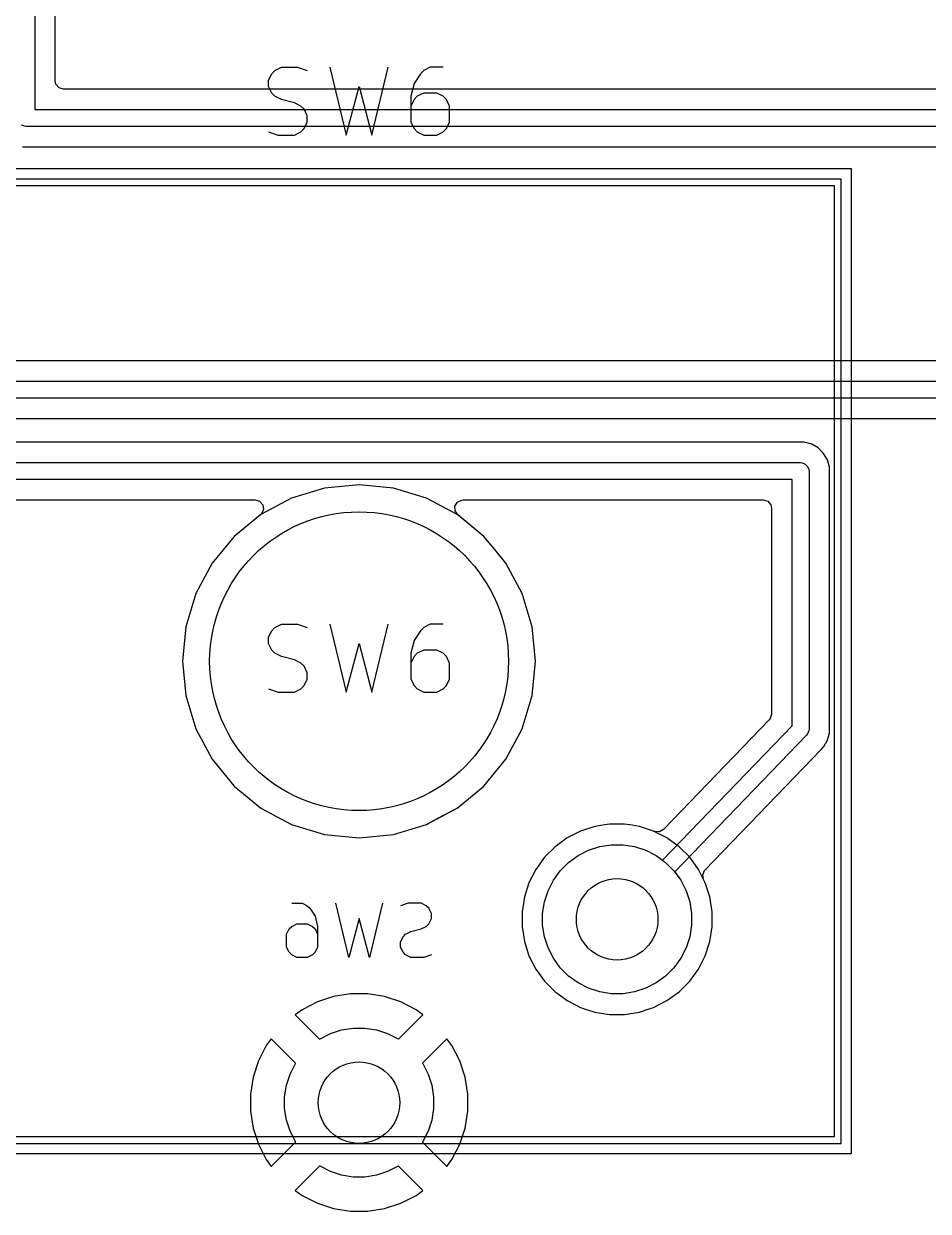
# Model space of a CAD drawing. Extents: x 0 to 96, y -64 to 1.6.
# Drawn here: x 59.06 to 72.38, y -40.1 to -22.61 of the extents above; entities that cross this region are included whole.
import ezdxf

# ---------------------------------------------------------------- set-up
doc = ezdxf.new("R2010")
doc.units = 0
for name, color, linetype in [('BLACK', 7, 'CONTINUOUS'), ('GRAY3', 9, 'CONTINUOUS'), ('LORANGE', 41, 'CONTINUOUS'), ('LYELLOW', 51, 'CONTINUOUS'), ('WHITE', 7, 'CONTINUOUS')]:
    doc.layers.add(name, color=color, linetype=linetype)

msp = doc.modelspace()

# ---------------------------------------------------------------- linework, layer by layer
at = {"layer": 'BLACK', "linetype": 'CONTINUOUS'}
for p, q in [((59.5255, -23.4505), (59.5255, -19.390984)), ((59.225, -19.447), (59.225, -23.875)), ((59.536706, -23.502011), (59.5255, -23.4505)), ((59.582461, -23.554815), (59.536706, -23.502011)), ((59.6495, -23.5745), (59.582461, -23.554815)), ((88.056017, -23.5745), (59.6495, -23.5745)), ((59.225, -23.875), (88, -23.875)), ((59.075614, -24.122598), (59.030554, -24.103934)), ((59.1, -24.125), (59.075614, -24.122598)), ((87.875, -24.125), (59.1, -24.125)), ((59.043982, -24.4255), (87.4505, -24.4255)), ((83.856017, -27.5745), (58.8495, -27.5745)), ((58.425, -27.875), (83.8, -27.875)), ((83.675, -28.125), (58.3, -28.125)), ((58.243982, -28.4255), (83.2505, -28.4255)), ((70.556017, -28.7745), (58.0495, -28.7745)), ((70.556018, -28.7745), (70.556017, -28.7745)), ((70.664237, -28.803497), (70.556018, -28.7745)), ((70.761263, -28.859515), (70.664237, -28.803497)), ((70.840485, -28.938737), (70.761263, -28.859515)), ((70.896503, -29.035763), (70.840485, -28.938737)), ((57.625, -29.075), (70.5, -29.075)), ((70.5, -29.075), (70.524386, -29.077402)), ((70.524386, -29.077402), (70.569446, -29.096066)), ((70.569446, -29.096066), (70.603934, -29.130554)), ((70.603934, -29.130554), (70.622598, -29.175614)), ((70.622598, -29.175614), (70.625, -29.2)), ((70.625, -29.2), (70.625, -33)), ((70.9255, -29.143982), (70.896503, -29.035763)), ((70.9255, -29.143984), (70.9255, -29.143982)), ((70.9255, -32), (70.9255, -29.143984)), ((70.375, -29.325), (57.5, -29.325)), ((70.375, -32.949549), (70.375, -29.325)), ((63.492766, -29.449957), (63.005018, -29.597914)), ((64, -29.4), (63.492766, -29.449957)), ((64.507233, -29.449957), (64, -29.4)), ((64.994981, -29.597914), (64.507233, -29.449957)), ((57.443982, -29.6255), (62.46811, -29.6255)), ((62.46811, -29.6255), (62.535149, -29.645185)), ((62.535149, -29.645185), (62.580904, -29.697989)), ((63.005018, -29.597914), (62.555522, -29.838175)), ((62.580904, -29.697989), (62.590848, -29.767147)), ((65.444477, -29.838175), (64.994981, -29.597914)), ((65.41202, -29.717763), (65.448207, -29.657995)), ((65.413891, -29.787608), (65.41202, -29.717763)), ((65.448207, -29.657995), (65.510963, -29.627279)), ((65.510963, -29.627279), (65.53189, -29.6255)), ((65.53189, -29.6255), (69.9505, -29.6255)), ((69.9505, -29.6255), (70.017539, -29.645185)), ((70.017539, -29.645185), (70.063294, -29.697989)), ((70.063294, -29.697989), (70.0745, -29.7495)), ((62.555515, -29.83818), (62.161521, -30.161521)), ((62.546775, -29.845353), (62.161521, -30.161521)), ((62.561823, -29.830703), (62.546775, -29.845353)), ((62.555522, -29.838175), (62.555515, -29.83818)), ((62.590848, -29.767147), (62.561823, -29.830703)), ((65.453225, -29.845353), (65.413891, -29.787608)), ((65.444481, -29.838178), (65.444477, -29.838175)), ((65.444483, -29.838179), (65.444481, -29.838178)), ((65.457878, -29.849172), (65.444483, -29.838179)), ((65.838478, -30.161521), (65.453225, -29.845353)), ((65.838478, -30.161521), (65.457878, -29.849172)), ((70.0745, -29.7495), (70.0745, -32.778218)), ((62.161521, -30.161521), (61.83818, -30.555515)), ((62.161521, -30.161521), (61.83818, -30.555515)), ((65.998493, -30.356501), (65.838478, -30.161521)), ((65.998493, -30.356501), (65.838478, -30.161521)), ((66.161821, -30.555517), (65.998493, -30.356501)), ((66.161821, -30.555517), (65.998493, -30.356501)), ((61.838175, -30.555522), (61.597914, -31.005018)), ((61.838175, -30.555522), (61.597914, -31.005018)), ((61.83818, -30.555515), (61.838175, -30.555522)), ((61.83818, -30.555515), (61.838175, -30.555522)), ((66.161822, -30.55552), (66.161821, -30.555517)), ((66.161822, -30.55552), (66.161821, -30.555517)), ((66.161824, -30.555522), (66.161822, -30.55552)), ((66.161824, -30.555522), (66.161822, -30.55552)), ((66.402085, -31.005018), (66.161824, -30.555522)), ((66.402085, -31.005018), (66.161824, -30.555522)), ((61.597914, -31.005018), (61.449957, -31.492766)), ((61.597914, -31.005018), (61.449957, -31.492766)), ((66.402085, -31.00502), (66.402085, -31.005018)), ((66.402085, -31.00502), (66.402085, -31.005018)), ((66.402087, -31.005023), (66.402085, -31.00502)), ((66.402087, -31.005023), (66.402085, -31.00502)), ((66.550042, -31.492765), (66.402087, -31.005023)), ((66.550042, -31.492765), (66.402087, -31.005023)), ((61.449957, -31.492766), (61.4, -32)), ((61.449957, -31.492766), (61.4, -32)), ((66.6, -32), (66.550042, -31.492765)), ((66.6, -32), (66.550042, -31.492765)), ((61.4, -32), (61.449957, -32.507233)), ((61.4, -32), (61.449957, -32.507233)), ((66.550042, -32.507235), (66.6, -32)), ((66.550042, -32.507235), (66.6, -32)), ((70.9255, -32.994987), (70.9255, -32)), ((61.449957, -32.507233), (61.597914, -32.994981)), ((61.449957, -32.507233), (61.597914, -32.994981)), ((66.402087, -32.994977), (66.550042, -32.507235)), ((66.402087, -32.994977), (66.550042, -32.507235)), ((70.039761, -32.864291), (68.483711, -34.477972)), ((70.054815, -32.845257), (70.039761, -32.864291)), ((70.0745, -32.778218), (70.054815, -32.845257)), ((61.597914, -32.994981), (61.838175, -33.444477)), ((61.597914, -32.994981), (61.838175, -33.444477)), ((66.161821, -33.444483), (66.402087, -32.994977)), ((66.161821, -33.444483), (66.386278, -33.024553)), ((66.386278, -33.024553), (66.402085, -32.994981)), ((66.402085, -32.99498), (66.402087, -32.994977)), ((66.402085, -32.994981), (66.402085, -32.99498)), ((68.466487, -34.928747), (70.375, -32.949549)), ((70.613695, -33.045878), (70.605179, -33.067546)), ((70.622598, -33.024386), (70.613695, -33.045878)), ((70.622749, -33.022843), (70.622598, -33.024386)), ((70.623021, -33.022154), (70.622749, -33.022843)), ((70.625, -33), (70.622989, -33.020412)), ((70.622989, -33.020412), (70.623021, -33.022154)), ((70.92552, -32.99724), (70.9255, -32.994987)), ((70.9255, -33.052088), (70.926448, -33.048274)), ((70.926448, -33.048274), (70.92552, -32.99724)), ((70.58998, -33.086767), (68.647653, -35.101031)), ((70.602703, -33.070676), (70.58998, -33.086767)), ((70.603934, -33.069446), (70.602703, -33.070676)), ((70.604217, -33.068762), (70.603934, -33.069446)), ((70.605179, -33.067546), (70.604217, -33.068762)), ((70.845178, -33.25503), (70.869885, -33.210378)), ((70.869885, -33.210378), (70.870981, -33.208441)), ((70.870981, -33.208441), (70.896503, -33.164237)), ((70.896503, -33.164237), (70.896506, -33.164223)), ((70.896506, -33.164223), (70.897041, -33.162935)), ((70.897041, -33.162935), (70.897052, -33.162911)), ((70.897052, -33.162911), (70.898395, -33.159668)), ((70.898395, -33.159668), (70.898421, -33.159605)), ((70.898421, -33.159605), (70.898714, -33.158895)), ((70.898714, -33.158895), (70.898906, -33.158314)), ((70.898906, -33.158314), (70.899415, -33.157015)), ((70.899415, -33.157015), (70.899423, -33.157002)), ((70.899423, -33.157002), (70.912002, -33.106391)), ((70.912002, -33.106391), (70.9255, -33.056018)), ((70.9255, -33.056018), (70.9255, -33.052088)), ((69.094104, -35.070958), (70.803598, -33.298149)), ((70.803598, -33.298149), (70.840485, -33.261263)), ((70.840485, -33.261263), (70.84245, -33.257858)), ((70.84245, -33.257858), (70.845178, -33.25503)), ((61.838175, -33.444477), (61.83818, -33.444484)), ((61.838175, -33.444477), (61.83818, -33.444484)), ((61.83818, -33.444484), (62.161521, -33.838478)), ((61.83818, -33.444484), (62.161521, -33.838478)), ((65.838478, -33.838478), (66.161821, -33.444483)), ((65.838478, -33.838478), (66.161821, -33.444483)), ((62.161521, -33.838478), (62.435697, -34.063487)), ((62.161521, -33.838478), (62.435697, -34.063487)), ((65.444483, -34.161821), (65.838478, -33.838478)), ((65.444483, -34.161821), (65.838478, -33.838478)), ((62.435697, -34.063487), (62.555517, -34.161821)), ((62.435697, -34.063487), (62.555517, -34.161821)), ((62.555517, -34.161821), (62.55552, -34.161822)), ((62.555517, -34.161821), (62.55552, -34.161822)), ((62.55552, -34.161822), (62.555522, -34.161824)), ((62.55552, -34.161822), (62.555522, -34.161824)), ((62.555522, -34.161824), (63.005018, -34.402085)), ((62.555522, -34.161824), (63.005018, -34.402085)), ((64.994977, -34.402087), (65.444483, -34.161821)), ((65.018109, -34.389723), (65.245604, -34.268124)), ((65.245604, -34.268124), (65.444483, -34.161821)), ((63.005018, -34.402085), (63.00502, -34.402085)), ((63.005018, -34.402085), (63.00502, -34.402085)), ((63.00502, -34.402085), (63.005023, -34.402087)), ((63.00502, -34.402085), (63.005023, -34.402087)), ((63.005023, -34.402087), (63.492765, -34.550042)), ((63.005023, -34.402087), (63.492765, -34.550042)), ((64.507235, -34.550042), (64.994977, -34.402087)), ((64.507235, -34.550042), (64.994977, -34.402087)), ((64.994977, -34.402087), (65.018109, -34.389723)), ((67.472047, -34.433985), (67.262396, -34.502103)), ((67.472047, -34.433985), (67.262396, -34.502103)), ((67.617201, -34.410995), (67.472047, -34.433985)), ((67.617201, -34.410995), (67.472047, -34.433985)), ((67.689778, -34.3995), (67.617201, -34.410995)), ((67.689778, -34.3995), (67.617201, -34.410995)), ((67.910222, -34.3995), (67.689778, -34.3995)), ((67.910222, -34.3995), (67.689778, -34.3995)), ((68.019086, -34.416742), (67.910222, -34.3995)), ((68.019086, -34.416742), (67.910222, -34.3995)), ((68.127952, -34.433985), (68.019086, -34.416742)), ((68.127952, -34.433985), (68.019086, -34.416742)), ((68.337603, -34.502103), (68.127952, -34.433985)), ((68.337603, -34.502103), (68.127952, -34.433985)), ((63.492765, -34.550042), (64, -34.6)), ((63.492765, -34.550042), (64, -34.6)), ((64, -34.6), (64.507235, -34.550042)), ((64, -34.6), (64.507235, -34.550042)), ((67.065974, -34.602187), (66.887641, -34.731752)), ((67.065974, -34.602187), (66.887641, -34.731752)), ((67.262393, -34.502104), (67.065974, -34.602187)), ((67.262393, -34.502104), (67.065974, -34.602187)), ((67.262396, -34.502103), (67.262393, -34.502104)), ((67.262396, -34.502103), (67.262393, -34.502104)), ((68.337618, -34.502109), (68.337603, -34.502103)), ((68.337606, -34.502104), (68.337603, -34.502103)), ((68.431687, -34.550042), (68.337606, -34.502104)), ((68.338166, -34.502389), (68.337618, -34.502109)), ((68.353236, -34.508849), (68.338166, -34.502389)), ((68.423006, -34.512566), (68.353236, -34.508849)), ((68.483711, -34.477972), (68.423006, -34.512566)), ((68.534022, -34.602185), (68.431687, -34.550042)), ((68.534024, -34.602186), (68.534022, -34.602185)), ((68.534025, -34.602187), (68.534024, -34.602186)), ((68.712358, -34.731752), (68.534025, -34.602187)), ((66.887636, -34.731756), (66.731756, -34.887636)), ((66.887636, -34.731756), (66.731756, -34.887636)), ((66.887641, -34.731752), (66.887636, -34.731756)), ((66.887641, -34.731752), (66.887636, -34.731756)), ((67.225252, -34.862096), (67.379048, -34.783733)), ((67.225252, -34.862096), (67.379048, -34.783733)), ((67.379048, -34.783733), (67.54321, -34.730393)), ((67.379048, -34.783733), (67.54321, -34.730393)), ((67.54321, -34.730393), (67.713695, -34.703391)), ((67.54321, -34.730393), (67.713695, -34.703391)), ((67.713695, -34.703391), (67.886305, -34.703391)), ((67.713695, -34.703391), (67.886305, -34.703391)), ((67.886305, -34.703391), (68.05679, -34.730393)), ((67.886305, -34.703391), (68.05679, -34.730393)), ((68.05679, -34.730393), (68.220952, -34.783733)), ((68.05679, -34.730393), (68.220952, -34.783733)), ((68.220952, -34.783733), (68.374748, -34.862096)), ((68.220952, -34.783733), (68.374748, -34.862096)), ((68.712363, -34.731756), (68.712358, -34.731752)), ((68.868243, -34.887636), (68.712363, -34.731756)), ((66.731752, -34.887641), (66.602187, -35.065974)), ((66.731752, -34.887641), (66.602187, -35.065974)), ((66.731756, -34.887636), (66.731752, -34.887641)), ((66.731756, -34.887636), (66.731752, -34.887641)), ((66.963553, -35.085607), (67.085607, -34.963553)), ((66.963553, -35.085607), (67.085607, -34.963553)), ((67.085607, -34.963553), (67.225252, -34.862096)), ((67.085607, -34.963553), (67.225252, -34.862096)), ((68.374748, -34.862096), (68.466487, -34.928747)), ((68.374748, -34.862096), (68.514393, -34.963553)), ((68.514393, -34.963553), (68.636447, -35.085607)), ((68.868247, -34.887641), (68.868243, -34.887636)), ((68.918209, -34.956409), (68.868247, -34.887641)), ((68.997815, -35.065978), (68.918209, -34.956409)), ((66.602187, -35.065974), (66.502104, -35.262393)), ((66.602187, -35.065974), (66.502104, -35.262393)), ((66.862096, -35.225252), (66.963553, -35.085607)), ((66.862096, -35.225252), (66.963553, -35.085607)), ((68.636447, -35.085607), (68.737904, -35.225252)), ((68.647653, -35.101031), (68.737904, -35.225252)), ((69.063237, -35.194375), (68.997815, -35.065978)), ((69.059992, -35.144648), (69.086268, -35.079907)), ((69.072887, -35.213315), (69.059992, -35.144648)), ((69.086268, -35.079907), (69.094104, -35.070958)), ((66.502103, -35.262396), (66.433985, -35.472047)), ((66.502103, -35.262396), (66.433985, -35.472047)), ((66.502104, -35.262393), (66.502103, -35.262396)), ((66.502104, -35.262393), (66.502103, -35.262396)), ((66.783733, -35.379048), (66.862096, -35.225252)), ((66.783733, -35.379048), (66.862096, -35.225252)), ((68.737904, -35.225252), (68.816267, -35.379048)), ((68.737904, -35.225252), (68.816267, -35.379048)), ((69.097895, -35.262393), (69.063237, -35.194375)), ((69.097895, -35.262394), (69.072887, -35.213315)), ((69.097895, -35.262394), (69.097895, -35.262393)), ((69.166015, -35.472049), (69.097895, -35.262394)), ((69.166015, -35.472049), (69.097895, -35.262394)), ((66.433985, -35.472047), (66.3995, -35.689778)), ((66.433985, -35.472047), (66.3995, -35.689778)), ((66.730393, -35.54321), (66.783733, -35.379048)), ((66.730393, -35.54321), (66.783733, -35.379048)), ((68.816267, -35.379048), (68.869607, -35.54321)), ((68.816267, -35.379048), (68.869607, -35.54321)), ((69.2005, -35.689778), (69.166015, -35.472049)), ((69.2005, -35.689778), (69.166015, -35.472049)), ((66.703391, -35.713695), (66.730393, -35.54321)), ((66.703391, -35.713695), (66.730393, -35.54321)), ((68.869607, -35.54321), (68.896609, -35.713695)), ((68.869607, -35.54321), (68.896609, -35.713695)), ((66.3995, -35.689778), (66.3995, -35.910221)), ((66.3995, -35.689778), (66.3995, -35.910221)), ((66.703391, -35.886305), (66.703391, -35.713695)), ((66.703391, -35.886305), (66.703391, -35.713695)), ((68.896609, -35.713695), (68.896609, -35.886305)), ((68.896609, -35.713695), (68.896609, -35.886305)), ((69.2005, -35.910222), (69.2005, -35.689778)), ((69.2005, -35.910222), (69.2005, -35.689778)), ((66.3995, -35.910221), (66.433985, -36.127952)), ((66.3995, -35.910221), (66.433985, -36.127952)), ((66.730393, -36.05679), (66.703391, -35.886305)), ((66.730393, -36.05679), (66.703391, -35.886305)), ((68.896609, -35.886305), (68.869607, -36.05679)), ((68.896609, -35.886305), (68.869607, -36.05679)), ((69.166015, -36.127951), (69.2005, -35.910222)), ((69.166015, -36.127951), (69.2005, -35.910222)), ((66.433985, -36.127952), (66.502103, -36.337603)), ((66.433985, -36.127952), (66.502103, -36.337603)), ((66.783733, -36.220952), (66.730393, -36.05679)), ((66.783733, -36.220952), (66.730393, -36.05679)), ((68.869607, -36.05679), (68.816267, -36.220952)), ((68.869607, -36.05679), (68.816267, -36.220952)), ((69.097895, -36.337606), (69.166015, -36.127951)), ((69.097895, -36.337606), (69.166015, -36.127951)), ((66.502103, -36.337603), (66.502104, -36.337606)), ((66.502103, -36.337603), (66.502104, -36.337606)), ((66.502104, -36.337606), (66.602187, -36.534025)), ((66.502104, -36.337606), (66.602187, -36.534025)), ((66.862096, -36.374748), (66.783733, -36.220952)), ((66.862096, -36.374748), (66.783733, -36.220952)), ((68.816267, -36.220952), (68.737904, -36.374748)), ((68.816267, -36.220952), (68.737904, -36.374748)), ((68.997815, -36.534022), (69.097895, -36.337606)), ((68.997815, -36.534022), (69.097895, -36.337606)), ((66.602187, -36.534025), (66.731752, -36.712358)), ((66.602187, -36.534025), (66.731752, -36.712358)), ((66.963553, -36.514393), (66.862096, -36.374748)), ((66.963553, -36.514393), (66.862096, -36.374748)), ((67.085607, -36.636447), (66.963553, -36.514393)), ((67.085607, -36.636447), (66.963553, -36.514393)), ((68.636447, -36.514393), (68.514393, -36.636447)), ((68.636447, -36.514393), (68.514393, -36.636447)), ((68.737904, -36.374748), (68.636447, -36.514393)), ((68.737904, -36.374748), (68.636447, -36.514393)), ((68.868242, -36.712365), (68.997815, -36.534022)), ((68.868242, -36.712365), (68.997815, -36.534022)), ((66.731752, -36.712358), (66.731756, -36.712363)), ((66.731752, -36.712358), (66.731756, -36.712363)), ((66.731756, -36.712363), (66.887636, -36.868243)), ((66.731756, -36.712363), (66.887636, -36.868243)), ((67.225252, -36.737904), (67.085607, -36.636447)), ((67.225252, -36.737904), (67.085607, -36.636447)), ((68.514393, -36.636447), (68.374748, -36.737904)), ((68.514393, -36.636447), (68.374748, -36.737904)), ((68.712365, -36.868242), (68.868242, -36.712365)), ((68.712365, -36.868242), (68.868242, -36.712365)), ((66.887636, -36.868243), (66.887641, -36.868247)), ((66.887636, -36.868243), (66.887641, -36.868247)), ((66.887641, -36.868247), (66.931346, -36.9)), ((66.887641, -36.868247), (66.931346, -36.9)), ((67.379048, -36.816267), (67.225252, -36.737904)), ((67.379048, -36.816267), (67.225252, -36.737904)), ((67.54321, -36.869607), (67.379048, -36.816267)), ((67.54321, -36.869607), (67.379048, -36.816267)), ((67.713695, -36.896609), (67.54321, -36.869607)), ((67.713695, -36.896609), (67.54321, -36.869607)), ((67.886305, -36.896609), (67.713695, -36.896609)), ((67.886305, -36.896609), (67.713695, -36.896609)), ((68.05679, -36.869607), (67.886305, -36.896609)), ((68.05679, -36.869607), (67.886305, -36.896609)), ((68.220952, -36.816267), (68.05679, -36.869607)), ((68.220952, -36.816267), (68.05679, -36.869607)), ((68.374748, -36.737904), (68.220952, -36.816267)), ((68.374748, -36.737904), (68.220952, -36.816267)), ((68.534022, -36.997815), (68.712365, -36.868242)), ((68.534022, -36.997815), (68.712365, -36.868242)), ((63.385815, -37.017219), (63.161413, -37.131559)), ((63.385815, -37.017219), (63.161413, -37.131559)), ((63.62533, -36.939397), (63.385815, -37.017219)), ((63.62533, -36.939397), (63.385815, -37.017219)), ((63.874072, -36.9), (63.62533, -36.939397)), ((63.874072, -36.9), (63.62533, -36.939397)), ((64.125928, -36.9), (63.874072, -36.9)), ((64.125928, -36.9), (63.874072, -36.9)), ((64.374669, -36.939397), (64.125928, -36.9)), ((64.374669, -36.939397), (64.125928, -36.9)), ((64.614184, -37.017219), (64.374669, -36.939397)), ((64.614184, -37.017219), (64.374669, -36.939397)), ((64.838583, -37.131557), (64.614184, -37.017219)), ((64.838583, -37.131557), (64.614184, -37.017219)), ((66.931346, -36.9), (67.065978, -36.997815)), ((66.931346, -36.9), (67.065978, -36.997815)), ((67.065978, -36.997815), (67.194375, -37.063237)), ((67.065978, -36.997815), (67.194375, -37.063237)), ((67.194375, -37.063237), (67.262393, -37.097895)), ((67.194375, -37.063237), (67.262393, -37.097895)), ((68.337606, -37.097895), (68.534022, -36.997815)), ((68.337606, -37.097895), (68.534022, -36.997815)), ((63.059301, -37.205747), (63.0593, -37.205748)), ((63.059301, -37.205747), (63.0593, -37.205748)), ((63.0593, -37.205748), (63.419689, -37.566137)), ((63.0593, -37.205748), (63.419689, -37.566137)), ((63.161413, -37.131559), (63.059301, -37.205747)), ((63.161413, -37.131559), (63.059301, -37.205747)), ((64.580309, -37.566136), (64.940698, -37.205748)), ((64.580309, -37.566136), (64.940698, -37.205748)), ((64.940698, -37.205748), (64.838583, -37.131557)), ((64.940698, -37.205748), (64.838583, -37.131557)), ((67.262393, -37.097895), (67.262396, -37.097896)), ((67.262393, -37.097895), (67.262396, -37.097896)), ((67.262396, -37.097896), (67.365997, -37.131557)), ((67.262396, -37.097896), (67.365997, -37.131557)), ((67.365997, -37.131557), (67.472049, -37.166015)), ((67.365997, -37.131557), (67.472049, -37.166015)), ((67.472049, -37.166015), (67.689778, -37.2005)), ((67.472049, -37.166015), (67.689778, -37.2005)), ((67.689778, -37.2005), (67.689779, -37.2005)), ((67.689778, -37.2005), (67.689779, -37.2005)), ((67.689779, -37.2005), (67.910221, -37.2005)), ((67.689779, -37.2005), (67.910221, -37.2005)), ((67.910221, -37.2005), (67.910222, -37.2005)), ((67.910221, -37.2005), (67.910222, -37.2005)), ((67.910222, -37.2005), (68.127951, -37.166015)), ((67.910222, -37.2005), (68.127951, -37.166015)), ((68.127951, -37.166015), (68.188783, -37.146249)), ((68.127951, -37.166015), (68.188783, -37.146249)), ((68.188783, -37.146249), (68.223171, -37.135077)), ((68.188783, -37.146249), (68.223171, -37.135077)), ((68.223171, -37.135077), (68.337603, -37.097896)), ((68.223171, -37.135077), (68.337603, -37.097896)), ((68.337603, -37.097896), (68.337606, -37.097895)), ((68.337603, -37.097896), (68.337606, -37.097895)), ((63.74321, -37.430393), (63.913695, -37.403391)), ((63.74321, -37.430393), (63.913695, -37.403391)), ((63.913695, -37.403391), (64.086305, -37.403391)), ((63.913695, -37.403391), (64.086305, -37.403391)), ((64.086305, -37.403391), (64.25679, -37.430393)), ((64.086305, -37.403391), (64.25679, -37.430393)), ((62.705747, -37.559301), (62.631559, -37.661413)), ((62.705747, -37.559301), (62.631559, -37.661413)), ((62.705748, -37.5593), (62.705747, -37.559301)), ((62.705748, -37.5593), (62.705747, -37.559301)), ((63.066137, -37.919689), (62.705748, -37.5593)), ((63.066137, -37.919689), (62.705748, -37.5593)), ((63.419689, -37.566137), (63.425252, -37.562096)), ((63.419689, -37.566137), (63.425252, -37.562096)), ((63.425252, -37.562096), (63.579048, -37.483733)), ((63.425252, -37.562096), (63.579048, -37.483733)), ((63.579048, -37.483733), (63.74321, -37.430393)), ((63.579048, -37.483733), (63.74321, -37.430393)), ((64.25679, -37.430393), (64.420952, -37.483733)), ((64.25679, -37.430393), (64.420952, -37.483733)), ((64.420952, -37.483733), (64.574748, -37.562096)), ((64.420952, -37.483733), (64.574748, -37.562096)), ((64.574748, -37.562096), (64.580309, -37.566136)), ((64.574748, -37.562096), (64.580309, -37.566136)), ((65.29425, -37.5593), (64.933861, -37.919688)), ((65.29425, -37.5593), (64.933861, -37.919688)), ((65.29425, -37.559301), (65.29425, -37.5593)), ((65.29425, -37.559301), (65.29425, -37.5593)), ((65.368442, -37.661416), (65.29425, -37.559301)), ((65.368442, -37.661416), (65.29425, -37.559301)), ((62.631559, -37.661413), (62.517219, -37.885815)), ((62.631559, -37.661413), (62.517219, -37.885815)), ((65.48278, -37.885815), (65.368442, -37.661416)), ((65.48278, -37.885815), (65.368442, -37.661416)), ((62.517219, -37.885815), (62.439397, -38.12533)), ((62.517219, -37.885815), (62.439397, -38.12533)), ((62.983733, -38.079048), (63.062096, -37.925252)), ((62.983733, -38.079048), (63.062096, -37.925252)), ((63.062096, -37.925252), (63.066137, -37.919689)), ((63.062096, -37.925252), (63.066137, -37.919689)), ((64.933861, -37.919688), (64.937904, -37.925252)), ((64.933861, -37.919688), (64.937904, -37.925252)), ((64.937904, -37.925252), (65.016267, -38.079048)), ((64.937904, -37.925252), (65.016267, -38.079048)), ((65.560602, -38.12533), (65.48278, -37.885815)), ((65.560602, -38.12533), (65.48278, -37.885815)), ((62.930393, -38.24321), (62.983733, -38.079048)), ((62.930393, -38.24321), (62.983733, -38.079048)), ((65.016267, -38.079048), (65.069607, -38.24321)), ((65.016267, -38.079048), (65.069607, -38.24321)), ((62.439397, -38.12533), (62.4, -38.374071)), ((62.439397, -38.12533), (62.4, -38.374071)), ((62.903391, -38.413695), (62.930393, -38.24321)), ((62.903391, -38.413695), (62.930393, -38.24321)), ((65.069607, -38.24321), (65.096609, -38.413695)), ((65.069607, -38.24321), (65.096609, -38.413695)), ((65.6, -38.374071), (65.560602, -38.12533)), ((65.6, -38.374071), (65.560602, -38.12533)), ((62.4, -38.374071), (62.4, -38.625928)), ((62.4, -38.374071), (62.4, -38.625928)), ((62.903391, -38.586305), (62.903391, -38.413695)), ((62.903391, -38.586305), (62.903391, -38.413695)), ((65.096609, -38.413695), (65.096609, -38.586305)), ((65.096609, -38.413695), (65.096609, -38.586305)), ((65.6, -38.625928), (65.6, -38.374071)), ((65.6, -38.625928), (65.6, -38.374071)), ((62.4, -38.625928), (62.439397, -38.874669)), ((62.4, -38.625928), (62.439397, -38.874669)), ((62.930393, -38.75679), (62.903391, -38.586305)), ((62.930393, -38.75679), (62.903391, -38.586305)), ((65.096609, -38.586305), (65.069607, -38.75679)), ((65.096609, -38.586305), (65.069607, -38.75679)), ((65.560602, -38.874669), (65.6, -38.625928)), ((65.560602, -38.874669), (65.6, -38.625928)), ((62.983733, -38.920952), (62.930393, -38.75679)), ((62.983733, -38.920952), (62.930393, -38.75679)), ((65.069607, -38.75679), (65.016267, -38.920952)), ((65.069607, -38.75679), (65.016267, -38.920952)), ((62.439397, -38.874669), (62.517219, -39.114184)), ((62.439397, -38.874669), (62.517219, -39.114184)), ((63.062096, -39.074748), (62.983733, -38.920952)), ((63.062096, -39.074748), (62.983733, -38.920952)), ((65.016267, -38.920952), (64.937904, -39.074748)), ((65.016267, -38.920952), (64.937904, -39.074748)), ((65.48278, -39.114184), (65.560602, -38.874669)), ((65.48278, -39.114184), (65.560602, -38.874669)), ((62.517219, -39.114184), (62.631557, -39.338583)), ((62.517219, -39.114184), (62.631557, -39.338583)), ((62.705748, -39.440698), (63.066136, -39.080309)), ((62.705748, -39.440698), (63.066136, -39.080309)), ((63.066136, -39.080309), (63.062096, -39.074748)), ((63.066136, -39.080309), (63.062096, -39.074748)), ((64.937904, -39.074748), (64.933862, -39.08031)), ((64.937904, -39.074748), (64.933862, -39.08031)), ((64.933862, -39.08031), (65.29425, -39.440698)), ((64.933862, -39.08031), (65.29425, -39.440698)), ((65.368446, -39.338575), (65.48278, -39.114184)), ((65.368446, -39.338575), (65.48278, -39.114184)), ((62.631557, -39.338583), (62.705748, -39.440697)), ((62.631557, -39.338583), (62.705748, -39.440697)), ((65.29425, -39.440697), (65.368442, -39.338581)), ((65.29425, -39.440697), (65.368442, -39.338581)), ((65.368442, -39.338581), (65.368446, -39.338575)), ((65.368442, -39.338581), (65.368446, -39.338575)), ((62.705748, -39.440697), (62.705748, -39.440698)), ((62.705748, -39.440697), (62.705748, -39.440698)), ((63.419688, -39.433862), (63.0593, -39.79425)), ((63.419688, -39.433862), (63.0593, -39.79425)), ((63.425252, -39.437904), (63.419688, -39.433862)), ((63.425252, -39.437904), (63.419688, -39.433862)), ((63.579048, -39.516267), (63.425252, -39.437904)), ((63.579048, -39.516267), (63.425252, -39.437904)), ((63.74321, -39.569607), (63.579048, -39.516267)), ((63.74321, -39.569607), (63.579048, -39.516267)), ((64.420952, -39.516267), (64.25679, -39.569607)), ((64.420952, -39.516267), (64.25679, -39.569607)), ((64.574748, -39.437904), (64.420952, -39.516267)), ((64.574748, -39.437904), (64.420952, -39.516267)), ((64.58031, -39.433862), (64.574748, -39.437904)), ((64.58031, -39.433862), (64.574748, -39.437904)), ((64.940698, -39.79425), (64.58031, -39.433862)), ((64.940698, -39.79425), (64.58031, -39.433862)), ((65.29425, -39.440698), (65.29425, -39.440697)), ((65.29425, -39.440698), (65.29425, -39.440697)), ((63.913695, -39.596609), (63.74321, -39.569607)), ((63.913695, -39.596609), (63.74321, -39.569607)), ((64.086305, -39.596609), (63.913695, -39.596609)), ((64.086305, -39.596609), (63.913695, -39.596609)), ((64.25679, -39.569607), (64.086305, -39.596609)), ((64.25679, -39.569607), (64.086305, -39.596609)), ((63.0593, -39.79425), (63.161416, -39.868442)), ((63.0593, -39.79425), (63.161416, -39.868442)), ((63.161416, -39.868442), (63.385815, -39.98278)), ((63.161416, -39.868442), (63.385815, -39.98278)), ((64.614184, -39.98278), (64.838575, -39.868446)), ((64.614184, -39.98278), (64.838575, -39.868446)), ((64.838575, -39.868446), (64.838581, -39.868442)), ((64.838575, -39.868446), (64.838581, -39.868442)), ((64.838581, -39.868442), (64.940697, -39.79425)), ((64.838581, -39.868442), (64.940697, -39.79425)), ((64.940697, -39.79425), (64.940698, -39.79425)), ((64.940697, -39.79425), (64.940698, -39.79425)), ((63.385815, -39.98278), (63.62533, -40.060602)), ((63.385815, -39.98278), (63.62533, -40.060602)), ((64.374669, -40.060602), (64.614184, -39.98278)), ((64.374669, -40.060602), (64.614184, -39.98278)), ((63.62533, -40.060602), (63.874072, -40.1)), ((63.62533, -40.060602), (63.874072, -40.1)), ((63.874072, -40.1), (64.125928, -40.1)), ((63.874072, -40.1), (64.125928, -40.1)), ((64.125928, -40.1), (64.374669, -40.060602)), ((64.125928, -40.1), (64.374669, -40.060602))]:
    msp.add_line(p, q, dxfattribs=at)
at = {"layer": 'BLACK'}
for centre, radius in [((64, -32), 2.2), ((64, -32), 2.2), ((67.8, -35.8), 0.6), ((67.8, -35.8), 0.6), ((64, -38.5), 0.6), ((64, -38.5), 0.6)]:
    msp.add_circle(centre, radius, dxfattribs=at)
at = {"layer": 'GRAY3', "linetype": 'CONTINUOUS'}
for p, q in [((71, -25), (57, -25)), ((71, -39), (71, -25)), ((62.761905, -31.502438), (62.857143, -31.454819)), ((62.857143, -31.454819), (63.095238, -31.454819)), ((63.095238, -31.454819), (63.238095, -31.502438)), ((63.571429, -31.454819), (63.809524, -32.454819)), ((64.190476, -32.454819), (64.428572, -31.454819)), ((65.047619, -31.454819), (64.952381, -31.502438)), ((65.238095, -31.454819), (65.047619, -31.454819)), ((62.666667, -31.645295), (62.714286, -31.550057)), ((62.666667, -31.740533), (62.666667, -31.645295)), ((62.714286, -31.550057), (62.761905, -31.502438)), ((64.904762, -31.550057), (64.809524, -31.692914)), ((64.952381, -31.502438), (64.904762, -31.550057)), ((62.714286, -31.835771), (62.666667, -31.740533)), ((63.809524, -32.454819), (64, -31.740533)), ((64, -31.740533), (64.190476, -32.454819)), ((64.809524, -31.692914), (64.761905, -31.88339)), ((62.761905, -31.88339), (62.714286, -31.835771)), ((62.857143, -31.931009), (62.761905, -31.88339)), ((63.047619, -31.978628), (62.857143, -31.931009)), ((63.142857, -32.026247), (63.047619, -31.978628)), ((64.761905, -31.88339), (64.761905, -32.264342)), ((64.809524, -31.931009), (64.761905, -32.026247)), ((64.857143, -31.88339), (64.809524, -31.931009)), ((64.952381, -31.835771), (64.857143, -31.88339)), ((65.142857, -31.835771), (64.952381, -31.835771)), ((65.238095, -31.88339), (65.142857, -31.835771)), ((65.285714, -31.931009), (65.238095, -31.88339)), ((65.333333, -32.026247), (65.285714, -31.931009)), ((63.190476, -32.073866), (63.142857, -32.026247)), ((63.238095, -32.169104), (63.190476, -32.073866)), ((63.238095, -32.264342), (63.238095, -32.169104)), ((65.333333, -32.264342), (65.333333, -32.026247)), ((63.190476, -32.35958), (63.238095, -32.264342)), ((64.761905, -32.264342), (64.809524, -32.35958)), ((65.285714, -32.35958), (65.333333, -32.264342)), ((62.666667, -32.4072), (62.809524, -32.454819)), ((62.809524, -32.454819), (63.047619, -32.454819)), ((63.047619, -32.454819), (63.142857, -32.4072)), ((63.142857, -32.4072), (63.190476, -32.35958)), ((64.809524, -32.35958), (64.857143, -32.4072)), ((64.857143, -32.4072), (64.952381, -32.454819)), ((64.952381, -32.454819), (65.142857, -32.454819)), ((65.142857, -32.454819), (65.238095, -32.4072)), ((65.238095, -32.4072), (65.285714, -32.35958)), ((57, -39), (71, -39))]:
    msp.add_line(p, q, dxfattribs=at)
at = {"layer": 'LORANGE', "linetype": 'CONTINUOUS'}
for p, q in [((63.009523, -35.562295), (63.161904, -35.562295)), ((63.161904, -35.562295), (63.238095, -35.60039)), ((63.238095, -35.60039), (63.27619, -35.638485)), ((63.27619, -35.638485), (63.35238, -35.752771)), ((63.847619, -36.362295), (63.657143, -35.562295)), ((64.342857, -35.562295), (64.152381, -36.362295)), ((64.723809, -35.562295), (64.609524, -35.60039)), ((64.914286, -35.562295), (64.723809, -35.562295)), ((64.990476, -35.60039), (64.914286, -35.562295)), ((65.028571, -35.638485), (64.990476, -35.60039)), ((65.066667, -35.714676), (65.028571, -35.638485)), ((63.35238, -35.752771), (63.390476, -35.905152)), ((64, -35.790866), (63.847619, -36.362295)), ((64.152381, -36.362295), (64, -35.790866)), ((65.028571, -35.867057), (65.066667, -35.790866)), ((65.066667, -35.790866), (65.066667, -35.714676)), ((62.933333, -36.019438), (62.971428, -35.943247)), ((62.933333, -36.209914), (62.933333, -36.019438)), ((62.971428, -35.943247), (63.009523, -35.905152)), ((63.009523, -35.905152), (63.085714, -35.867057)), ((63.085714, -35.867057), (63.238095, -35.867057)), ((63.238095, -35.867057), (63.314285, -35.905152)), ((63.314285, -35.905152), (63.35238, -35.943247)), ((63.35238, -35.943247), (63.390476, -36.019438)), ((63.390476, -35.905152), (63.390476, -36.209914)), ((64.647619, -36.057533), (64.685714, -36.019438)), ((64.685714, -36.019438), (64.761905, -35.981342)), ((64.761905, -35.981342), (64.914286, -35.943247)), ((64.914286, -35.943247), (64.990476, -35.905152)), ((64.990476, -35.905152), (65.028571, -35.867057)), ((64.609524, -36.133723), (64.647619, -36.057533)), ((64.609524, -36.209914), (64.609524, -36.133723)), ((62.971428, -36.286104), (62.933333, -36.209914)), ((63.009523, -36.3242), (62.971428, -36.286104)), ((63.085714, -36.362295), (63.009523, -36.3242)), ((63.238095, -36.362295), (63.085714, -36.362295)), ((63.314285, -36.3242), (63.238095, -36.362295)), ((63.35238, -36.286104), (63.314285, -36.3242)), ((63.390476, -36.209914), (63.35238, -36.286104)), ((64.647619, -36.286104), (64.609524, -36.209914)), ((64.685714, -36.3242), (64.647619, -36.286104)), ((64.761905, -36.362295), (64.685714, -36.3242)), ((64.952381, -36.362295), (64.761905, -36.362295)), ((65.066667, -36.3242), (64.952381, -36.362295))]:
    msp.add_line(p, q, dxfattribs=at)
at = {"layer": 'LYELLOW', "linetype": 'CONTINUOUS'}
for p, q in [((62.761905, -23.299838), (62.857143, -23.252219)), ((62.857143, -23.252219), (63.095238, -23.252219)), ((63.095238, -23.252219), (63.238095, -23.299838)), ((63.571429, -23.252219), (63.809524, -24.252219)), ((64.190476, -24.252219), (64.428572, -23.252219)), ((65.047619, -23.252219), (64.952381, -23.299838)), ((65.238095, -23.252219), (65.047619, -23.252219)), ((62.666667, -23.442695), (62.714286, -23.347457)), ((62.714286, -23.347457), (62.761905, -23.299838)), ((64.904762, -23.347457), (64.809524, -23.490314)), ((64.952381, -23.299838), (64.904762, -23.347457)), ((62.666667, -23.537933), (62.666667, -23.442695)), ((62.714286, -23.633171), (62.666667, -23.537933)), ((63.809524, -24.252219), (64, -23.537933)), ((64, -23.537933), (64.190476, -24.252219)), ((64.809524, -23.490314), (64.761905, -23.68079)), ((62.761905, -23.68079), (62.714286, -23.633171)), ((62.857143, -23.728409), (62.761905, -23.68079)), ((63.047619, -23.776028), (62.857143, -23.728409)), ((63.142857, -23.823647), (63.047619, -23.776028)), ((64.761905, -23.68079), (64.761905, -24.061742)), ((64.809524, -23.728409), (64.761905, -23.823647)), ((64.857143, -23.68079), (64.809524, -23.728409)), ((64.952381, -23.633171), (64.857143, -23.68079)), ((65.142857, -23.633171), (64.952381, -23.633171)), ((65.238095, -23.68079), (65.142857, -23.633171)), ((65.285714, -23.728409), (65.238095, -23.68079)), ((65.333333, -23.823647), (65.285714, -23.728409)), ((63.190476, -23.871266), (63.142857, -23.823647)), ((63.238095, -23.966504), (63.190476, -23.871266)), ((65.333333, -24.061742), (65.333333, -23.823647)), ((63.190476, -24.15698), (63.238095, -24.061742)), ((63.238095, -24.061742), (63.238095, -23.966504)), ((64.761905, -24.061742), (64.809524, -24.15698)), ((65.285714, -24.15698), (65.333333, -24.061742)), ((62.666667, -24.2046), (62.809524, -24.252219)), ((62.809524, -24.252219), (63.047619, -24.252219)), ((63.047619, -24.252219), (63.142857, -24.2046)), ((63.142857, -24.2046), (63.190476, -24.15698)), ((64.809524, -24.15698), (64.857143, -24.2046)), ((64.857143, -24.2046), (64.952381, -24.252219)), ((64.952381, -24.252219), (65.142857, -24.252219)), ((65.142857, -24.252219), (65.238095, -24.2046)), ((65.238095, -24.2046), (65.285714, -24.15698)), ((71.1, -24.9), (56.9, -24.9)), ((71.1, -39.1), (71.1, -24.9)), ((56.9, -39.1), (71.1, -39.1))]:
    msp.add_line(p, q, dxfattribs=at)
at = {"layer": 'WHITE', "linetype": 'CONTINUOUS'}
for p, q in [((71.25, -24.75), (56.75, -24.75)), ((71.25, -39.25), (71.25, -24.75)), ((56.75, -39.25), (71.25, -39.25))]:
    msp.add_line(p, q, dxfattribs=at)
at = {"layer": 'WHITE'}
for centre, radius in [((64, -32), 2.199999), ((67.8, -35.8), 0.6), ((64, -38.5), 0.6)]:
    msp.add_circle(centre, radius, dxfattribs=at)

doc.saveas('drawing.dxf')
